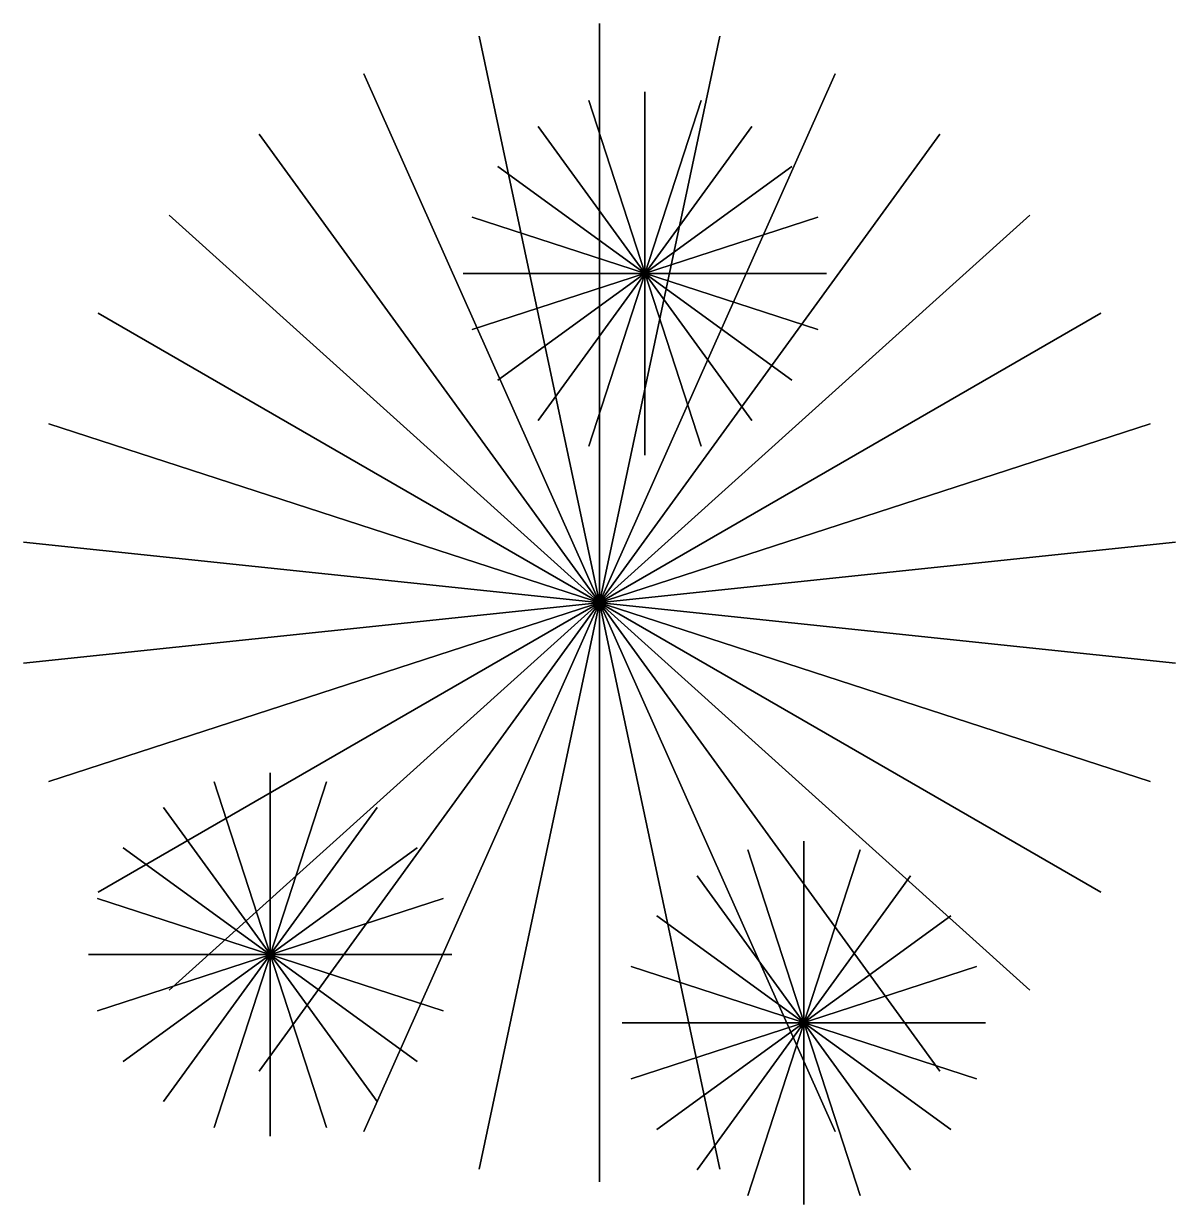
# Model space of a CAD drawing. Extents: x 145.92 to 146.689, y 91.482 to 92.271.
import ezdxf

# ---------------------------------------------------------------- set-up
doc = ezdxf.new("R2010")
doc.units = 0
doc.header["$LTSCALE"] = 0.5
doc.header["$MEASUREMENT"] = 0
doc.layers.get('0').update_dxf_attribs({"linetype": 'CONTINUOUS'})

# ---------------------------------------------------------------- blocks, each defined once
blk = doc.blocks.new('FLOR')
for p, q in [((-0.04097, 0.12172), (0.10162, 0.31797)), ((-0.18236, -0.11965), (-0.25732, -0.35036)), ((0.09897, -0.16513), (0.17393, -0.39585))]:
    blk.add_line(p, q)
for points in [[(0, 0.38662), (0, -0.38662)], [(0, -0.38662), (0, 0.38662)], [(-0.08038, -0.37817), (0.08038, 0.37817)], [(-0.08038, 0.37817), (0.08038, -0.37817)], [(0.08038, 0.37817), (-0.08038, -0.37817)], [(0.08038, -0.37817), (-0.08038, 0.37817)], [(-0.15725, -0.3532), (0.15725, 0.3532)], [(-0.15725, 0.3532), (0.15725, -0.3532)], [(0.15725, 0.3532), (-0.15725, -0.3532)], [(0.15725, -0.3532), (-0.15725, 0.3532)], [(0.03032, 0.09855), (0.03032, 0.34114)], [(0.03032, 0.34114), (0.03032, 0.09855)], [(0.0678, 0.10449), (-0.00716, 0.3352)], [(0.0678, 0.3352), (-0.00716, 0.10449)], [(-0.00716, 0.3352), (0.0678, 0.10449)], [(-0.00716, 0.10449), (0.0678, 0.3352)], [(0.10162, 0.12172), (-0.04097, 0.31797)], [(0.10162, 0.31797), (-0.04097, 0.12172)], [(-0.04097, 0.31797), (0.10162, 0.12172)], [(-0.22725, -0.31278), (0.22725, 0.31278)], [(-0.22725, 0.31278), (0.22725, -0.31278)], [(0.22725, 0.31278), (-0.22725, -0.31278)], [(0.22725, -0.31278), (-0.22725, 0.31278)], [(0.12845, 0.14855), (-0.06781, 0.29114)], [(0.12845, 0.29114), (-0.06781, 0.14855)], [(-0.06781, 0.29114), (0.12845, 0.14855)], [(-0.06781, 0.14855), (0.12845, 0.29114)], [(-0.28732, -0.2587), (0.28732, 0.2587)], [(-0.28732, 0.2587), (0.28732, -0.2587)], [(0.28732, 0.2587), (-0.28732, -0.2587)], [(0.28732, -0.2587), (-0.28732, 0.2587)], [(0.14568, 0.18236), (-0.08503, 0.25733)], [(0.14568, 0.25733), (-0.08503, 0.18236)], [(-0.08503, 0.25733), (0.14568, 0.18236)], [(-0.08503, 0.18236), (0.14568, 0.25733)], [(0.15162, 0.21984), (-0.09097, 0.21984)], [(-0.09097, 0.21984), (0.15162, 0.21984)], [(-0.33483, -0.19331), (0.33483, 0.19331)], [(-0.33483, 0.19331), (0.33483, -0.19331)], [(0.33483, 0.19331), (-0.33483, -0.19331)], [(0.33483, -0.19331), (-0.33483, 0.19331)], [(-0.3677, -0.11947), (0.3677, 0.11947)], [(-0.3677, 0.11947), (0.3677, -0.11947)], [(0.3677, 0.11947), (-0.3677, -0.11947)], [(0.3677, -0.11947), (-0.3677, 0.11947)], [(-0.38451, -0.04041), (0.38451, 0.04041)], [(-0.38451, 0.04041), (0.38451, -0.04041)], [(0.38451, 0.04041), (-0.38451, -0.04041)], [(0.38451, -0.04041), (-0.38451, 0.04041)], [(-0.21984, -0.11371), (-0.21984, -0.3563)], [(-0.21984, -0.3563), (-0.21984, -0.11371)], [(-0.25732, -0.35036), (-0.18236, -0.11965)], [(-0.25732, -0.11965), (-0.18236, -0.35036)], [(-0.18236, -0.35036), (-0.25732, -0.11965)], [(-0.29113, -0.33313), (-0.14854, -0.13688)], [(-0.29113, -0.13688), (-0.14854, -0.33313)], [(-0.14854, -0.13688), (-0.29113, -0.33313)], [(-0.14854, -0.33313), (-0.29113, -0.13688)], [(-0.31797, -0.3063), (-0.12171, -0.16371)], [(-0.31797, -0.16371), (-0.12171, -0.3063)], [(-0.12171, -0.16371), (-0.31797, -0.3063)], [(-0.12171, -0.3063), (-0.31797, -0.16371)], [(0.17393, -0.39585), (0.09897, -0.16513)], [(0.17393, -0.16513), (0.09897, -0.39585)], [(0.09897, -0.39585), (0.17393, -0.16513)], [(0.13645, -0.40178), (0.13645, -0.1592)], [(0.13645, -0.1592), (0.13645, -0.40178)], [(0.20775, -0.37862), (0.06516, -0.18236)], [(0.20775, -0.18236), (0.06516, -0.37862)], [(0.06516, -0.18236), (0.20775, -0.37862)], [(0.06516, -0.37862), (0.20775, -0.18236)], [(-0.33519, -0.27249), (-0.10448, -0.19752)], [(-0.33519, -0.19752), (-0.10448, -0.27249)], [(-0.10448, -0.19752), (-0.33519, -0.27249)], [(-0.10448, -0.27249), (-0.33519, -0.19752)], [(0.23458, -0.35179), (0.03832, -0.2092)], [(0.23458, -0.2092), (0.03832, -0.35179)], [(0.03832, -0.2092), (0.23458, -0.35179)], [(0.03832, -0.35179), (0.23458, -0.2092)], [(-0.34113, -0.23501), (-0.09854, -0.23501)], [(-0.09854, -0.23501), (-0.34113, -0.23501)], [(0.25181, -0.31797), (0.02109, -0.24301)], [(0.25181, -0.24301), (0.02109, -0.31797)], [(0.02109, -0.24301), (0.25181, -0.31797)], [(0.02109, -0.31797), (0.25181, -0.24301)], [(0.25774, -0.28049), (0.01516, -0.28049)], [(0.01516, -0.28049), (0.25774, -0.28049)]]:
    blk.add_lwpolyline(points)

msp = doc.modelspace()

# ---------------------------------------------------------------- block references
msp.add_blockref('FLOR', (146.30466, 91.88414))

doc.saveas('drawing.dxf')
